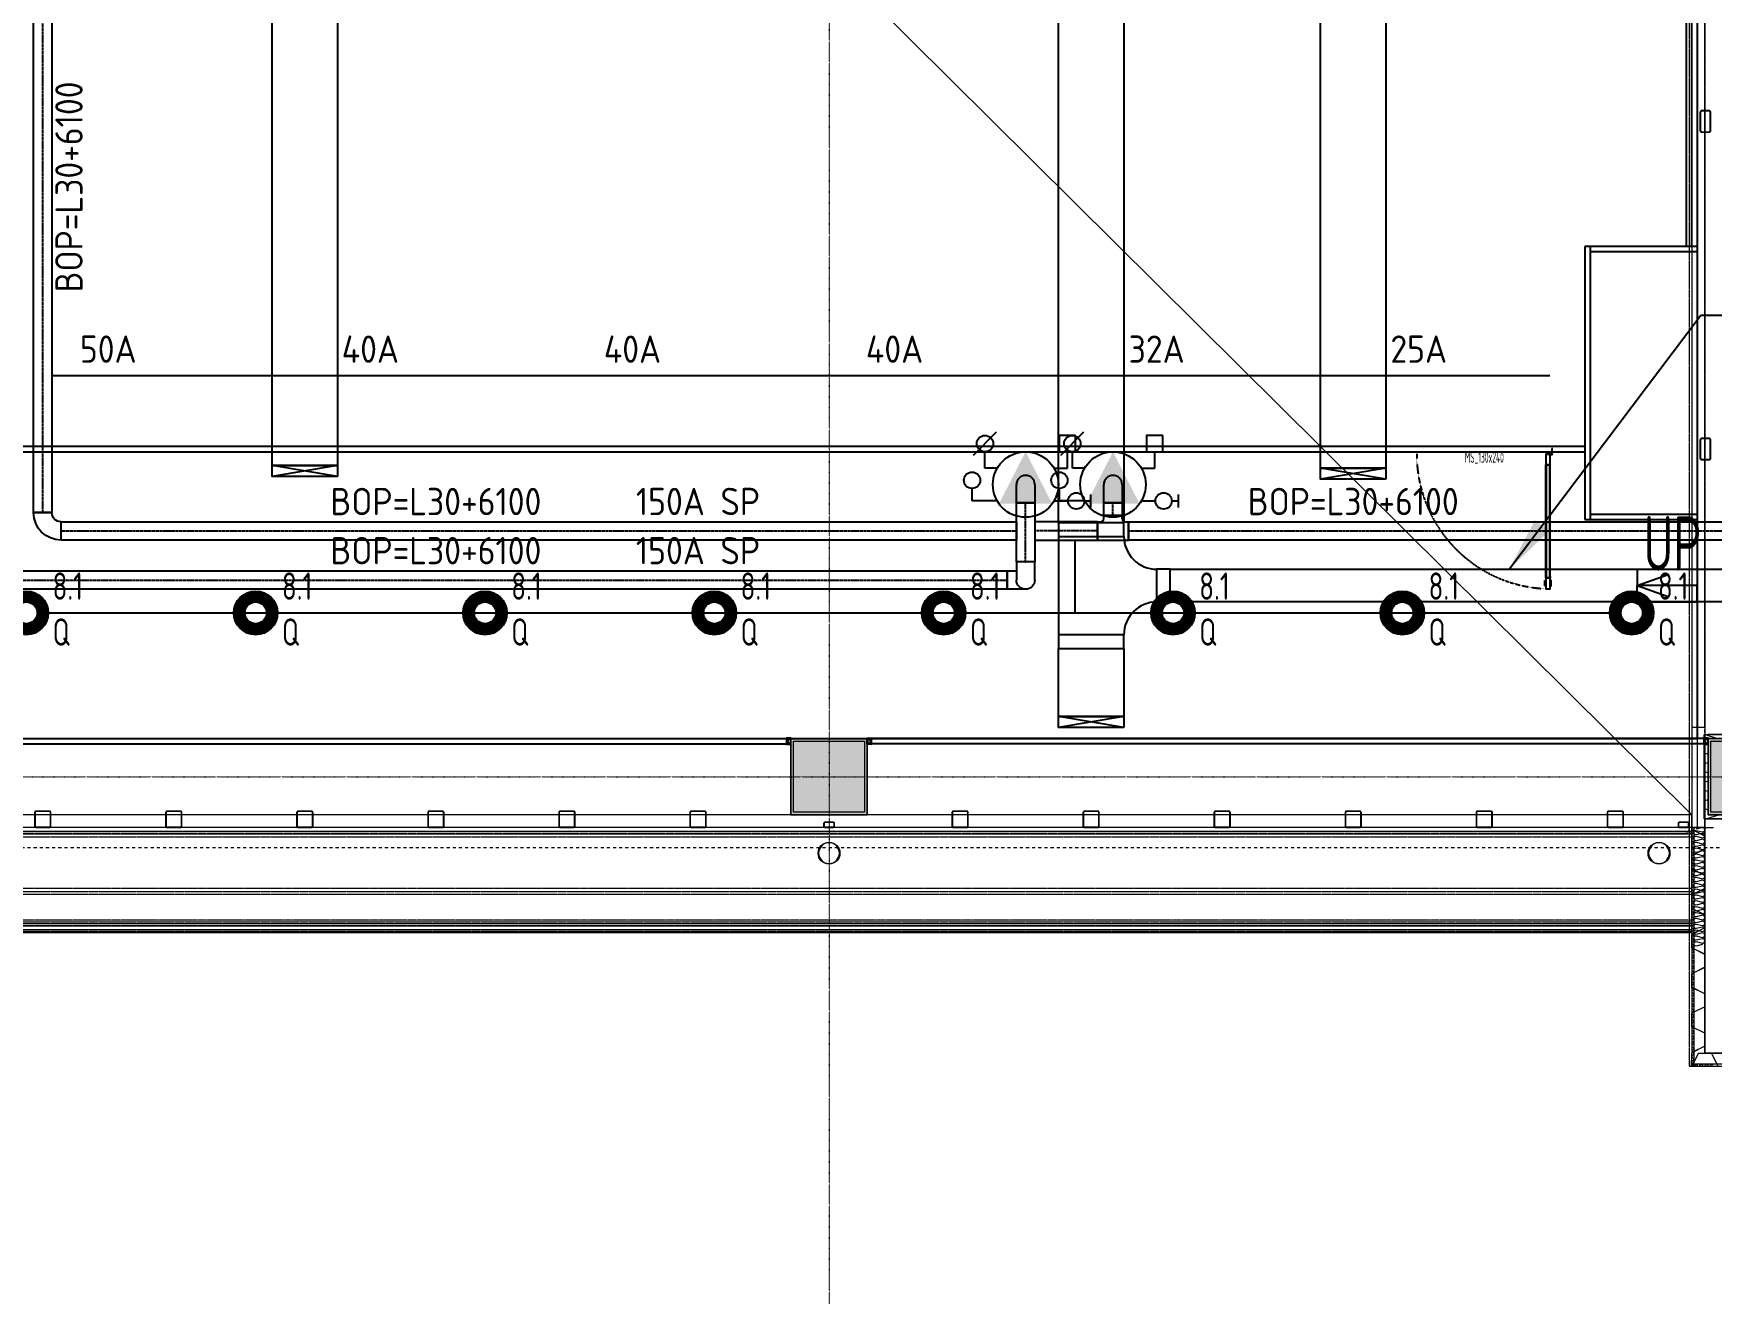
# Model space of a CAD drawing. Extents: x -32000 to 416743, y -254124 to 144214.
# Drawn here: x 227916 to 243280, y -4731 to 6804 of the extents above; entities that cross this region are included whole.
import ezdxf
from ezdxf.enums import TextEntityAlignment as Align

# ---------------------------------------------------------------- set-up
doc = ezdxf.new("R2010")
doc.units = 0
doc.header["$LTSCALE"] = 10
for name, pattern in [('H12PL4$0$JJP_三點線', [0.9, 0.3, -0.15, 0, -0.15, 0, -0.15, 0, -0.15]), ('H12PL4$0$JJP_虛線(退縮線、投影線、地下室範圍、非屬本工程、圖面分區)', [0.45, 0.3, -0.15]), ('H12PL4$0$TAI_虛線', [5.644, 2.822, -2.822]), ('X-F2-L30-FS-PIPE$0$CENTER2', [1.125, 0.75, -0.125, 0.125, -0.125]), ('XFDP30$0$HIDDEN', [0.3, 0.2, -0.1]), ('XFM7P40ICA$0$H12PL4$0$DOTK1', [0.01, 0.005, -0.005]), ('XFM7P40ICA$0$H12PL4$0$JJP_三點線', [0.9, 0.3, -0.15, 0, -0.15, 0, -0.15, 0, -0.15]), ('XFM7P40ICA$0$H12PL4$0$JJP_虛線(退縮線、投影線、地下室範圍、非屬本工程、圖面分區)', [0.45, 0.3, -0.15]), ('XFM7P40ICA$0$H12PL4$0$TAI_虛線', [5.644, 2.822, -2.822])]:
    doc.linetypes.add(name, pattern=pattern)
for name, color, linetype in [('H12PL4$0$A-OBJE-2D', 252, 'Continuous'), ('H12PL4$0$A-OBJE-MEP', 252, 'Continuous'), ('H12PL4$0$A-WALL-EX', 252, 'Continuous'), ('H12PL4$0$A-WALL-IN', 252, 'Continuous'), ('H12PL4$0$S-COL', 252, 'Continuous'), ('H12PL4$0$S-GRID', 252, 'Continuous'), ('H12PL4$0$S-SLAB-SHOW', 252, 'Continuous'), ('X-F2-L30-E-CT-LV-50K$0$E-CBL-EQPM', 230, 'Continuous'), ('X-F2-L30-E-CT-LV-50K$0$E-CBL-EQPM-LV', 230, 'Continuous'), ('X-F2-L30-E-CT-LV-50K$0$E-CBL-TXT', 250, 'Continuous'), ('X-F2-L30-FS-PIPE$0$F-SK-AV', 200, 'Continuous'), ('X-F2-L30-FS-PIPE$0$F-SK-CEN', 1, 'X-F2-L30-FS-PIPE$0$CENTER2'), ('X-F2-L30-FS-PIPE$0$F-SK-LINE3', 100, 'Continuous'), ('X-F2-L30-FS-PIPE$0$F-SK-LINE4', 140, 'Continuous'), ('X-F2-L30-FS-PIPE$0$F-SK-TXT', 250, 'Continuous'), ('X-F2-L30-FS-PIPE$0$F-SK-UP-QR-T68-K8.1', 40, 'Continuous'), ('XFDP30$0$A-Door (8K)', 2, 'Continuous'), ('XFDP30$0$A-Partition-Col (50K)', 1, 'Continuous'), ('XFDP30$0$A-W-P1S (8K)', 2, 'Continuous'), ('XFDP30$0$A-W-R1 (Rockwool) (50K)', 2, 'Continuous'), ('XFM7P40ICA$0$H12PL4$0$A-OBJE-MEP', 252, 'Continuous'), ('XFM7P40ICA$0$H12PL4$0$A-ROOF', 252, 'Continuous'), ('XFM7P40ICA$0$H12PL4$0$A-WALL-EX', 252, 'Continuous'), ('XFM7P40ICA$0$H12PL4$0$A-WALL-IN', 252, 'Continuous'), ('XFM7P40ICA$0$H12PL4$0$Hattch', 252, 'Continuous'), ('XFM7P40ICA$0$H12PL4$0$L40_19_DRAN', 252, 'Continuous'), ('XFM7P40ICA$0$H12PL4$0$L40_19_GW', 252, 'Continuous'), ('XFM7P40ICA$0$H12PL4$0$L40_19_SIAGE1', 252, 'Continuous'), ('XFM7P40ICA$0$H12PL4$0$L40_19_SIAGE2', 252, 'Continuous'), ('XFM7P40ICA$0$H12PL4$0$L40_19_SIAGE3', 252, 'Continuous'), ('XFM7P40ICA$0$H12PL4$0$L40_19_STEEL2', 252, 'Continuous'), ('XFM7P40ICA$0$H12PL4$0$L40_19_STEEL3', 252, 'Continuous'), ('XFM7P40ICA$0$H12PL4$0$L40_19_SUGATAD', 252, 'Continuous'), ('XFM7P40ICA$0$H12PL4$0$S-COL', 252, 'Continuous'), ('XFM7P40ICA$0$H12PL4$0$S-GRID', 252, 'Continuous')]:
    doc.layers.add(name, color=color, linetype=linetype)
doc.layers.add('XFDP30$0$A-Area (50K)', color=7, linetype='Continuous', plot=False)
doc.styles.add('X-F2-L30-E-CT-LV-50K$0$AA-TXT', font='isocp.shx', dxfattribs={"bigfont": 'chineset.shx'})
doc.styles.add('X-F2-L30-E-CT-LV-50K$0$XL4E1Q20-E6$0$AA-TXT', font='simplex.shx', dxfattribs={"width": 0.8})
doc.styles.add('X-F2-L30-FS-PIPE$0$aa-txt', font='isocp.shx', dxfattribs={"bigfont": 'chineset.shx'})
doc.styles.add('XFDP30$0$AA-TXT', font='isocp.shx', dxfattribs={"width": 0.8, "bigfont": 'china.shx'})
doc.dimstyles.new('X-F2-L30-E-CT-LV-50K$0$XL4E1Q20-E6$0$adim-2000', dxfattribs={"dimscale": 2000, "dimtxt": 0.25, "dimasz": 0.25, "dimexe": 0.1, "dimexo": 0.5, "dimgap": 0.15, "dimtad": 0, "dimdec": 4, "dimdsep": 46, "dimlunit": 6, "dimtxsty": 'X-F2-L30-E-CT-LV-50K$0$XL4E1Q20-E6$0$AA-TXT', "dimcen": 2.5, "dimclrd": 256, "dimclre": 256, "dimclrt": 256, "dimadec": 0, "dimazin": 0, "dimtfac": 1, "dimtdec": 4, "dimtmove": 0, "dimatfit": 3, "dimfxl": 1, "dimtolj": 1, "dimtzin": 0, "dimlwd": -1, "dimlwe": -1, "dimarcsym": 0})

# ---------------------------------------------------------------- blocks, each defined once
blk = doc.blocks.new('H12PL4')
at = {"layer": 'H12PL4$0$A-OBJE-2D', "lineweight": 0}
blk.add_line((243100, -350), (151700, 90350), dxfattribs=at)
at = {"layer": 'H12PL4$0$A-OBJE-MEP', "lineweight": 0, "flags": 128}
for points in [[(235295, -700, 1), (235105, -700, 1)], [(242895, -700, 1), (242705, -700, 1)]]:
    blk.add_lwpolyline(points, format="xyb", close=True, dxfattribs=at)
at = {"layer": 'H12PL4$0$A-OBJE-MEP', "lineweight": 0}
for centre in [(235200, -700), (242800, -700)]:
    blk.add_circle(centre, 100, dxfattribs=at)
at = {"layer": 'H12PL4$0$A-WALL-EX', "lineweight": 0}
for p, q in [((243219.5, 450), (243099.5, 450)), ((243219.5, 450), (243099.5, 450)), ((243099.5, 300), (243219.5, 300)), ((243099.5, 300), (243219.5, 300)), ((243100, -465), (151700, -465))]:
    blk.add_line(p, q, dxfattribs=at)
at = {"layer": 'H12PL4$0$A-WALL-EX', "linetype": 'H12PL4$0$JJP_虛線(退縮線、投影線、地下室範圍、非屬本工程、圖面分區)', "lineweight": 0}
for p, q in [((243099.5, 450), (243099.5, 300)), ((151700, -550), (243100, -550)), ((151700, -1050), (243100, -1050)), ((151700, -1330), (243100, -1330)), ((151700, -1345), (243100, -1345)), ((151700, -1365), (243100, -1365))]:
    blk.add_line(p, q, dxfattribs=at)
at = {"layer": 'H12PL4$0$A-WALL-EX', "linetype": 'H12PL4$0$JJP_虛線(退縮線、投影線、地下室範圍、非屬本工程、圖面分區)', "lineweight": 0, "flags": 128}
for points in [[(243220, 29919.5), (243220, -2530)], [(243099.5, 22260), (243099.5, -465)], [(243219.5, 450), (243219.5, 9425)], [(243219.5, -465), (243219.5, 300)], [(243100, -520), (151682.5, -520)], [(243100, -525), (151700, -525)], [(243099.5, -465), (243219.5, -465)], [(243100, -1315), (243100, -520)], [(243100, -550), (243100, -525)], [(243100, -1050), (243100, -550)], [(151700, -1075), (243100, -1075)], [(243100, -1075), (243100, -1050)], [(151682.5, -1345), (243100, -1345)], [(243100, -1315), (151700, -1315)], [(243100, -1365), (151700, -1365)], [(243100, -1365), (243100, -1345)], [(243100, -1415), (243100, -1365)], [(243100, -1400), (243100, -1365)], [(151700, -1400), (243100, -1400)], [(151700, -1415), (243100, -1415)], [(243220, -2530), (243680.5, -2530)]]:
    blk.add_lwpolyline(points, dxfattribs=at)
at = {"layer": 'H12PL4$0$A-WALL-EX', "lineweight": 0, "flags": 128}
for points in [[(243100, -350), (151700, -350)], [(243100, -465), (243100, -350)], [(151700, -500), (243100, -500)], [(151700, -500), (243100, -500)], [(185050, -500), (243100, -500)], [(243100, -465), (243220, -465)], [(243100, -465), (243100, -2530)], [(243100, -500), (243100, -465)], [(243220, -2530), (243220, -465)], [(151700, -1400), (243100, -1400)], [(243100, -2650), (243100, -2530)], [(244212, -2530), (243220, -2530)], [(243100, -2650), (244212, -2650)]]:
    blk.add_lwpolyline(points, dxfattribs=at)
at = {"layer": 'H12PL4$0$A-WALL-IN', "lineweight": 0, "flags": 128}
for points in [[(243150, 22260), (243150, -465.1)], [(243215, 385), (243250, 385)], [(243215, 385), (243215, -385)], [(243950, 385), (243250, 385)], [(243215, -385), (243250, -385)], [(243250, -385), (243985, -385)], [(243150, -465.1), (243300, -465.1)]]:
    blk.add_lwpolyline(points, dxfattribs=at)
at = {"layer": 'H12PL4$0$S-COL', "lineweight": 0, "flags": 128}
blk.add_lwpolyline([(235550, -350), (235550, 350), (234850, 350), (234850, -350)], dxfattribs=at)
blk.add_lwpolyline([(243250, -350), (243950, -350), (243950, 350), (243250, 350)], close=True, dxfattribs=at)
at = {"layer": 'H12PL4$0$S-GRID', "linetype": 'H12PL4$0$JJP_三點線', "lineweight": 0}
for p, q in [((235200, 128250), (235200, -28000)), ((-29000, 0), (289600, 0))]:
    blk.add_line(p, q, dxfattribs=at)
at = {"layer": 'H12PL4$0$S-SLAB-SHOW', "linetype": 'H12PL4$0$TAI_虛線', "lineweight": 0, "flags": 128}
for points in [[(243219.5, -2530.5), (243219.5, 30380)], [(263780, -2530), (243219.5, -2530.5)]]:
    blk.add_lwpolyline(points, dxfattribs=at)
blk = doc.blocks.new('XFDP30$0$TP1-50-Partition_Col-side')
blk.add_lwpolyline([(-2.5, -4), (-2.5, -3.9), (-2.6, -3.9), (-2.5, -3), (-2.5, -0.3), (-2.4, -0.2), (-0.7, -0.2), (-0.5, -0.2), (-0.1, -0.2), (0, -0.2), (0, -0.2), (0.5, -0.2), (0.6, -0.2), (2.4, -0.2), (2.5, -0.3), (2.5, -3), (2.6, -3.9), (2.5, -3.9), (2.5, -4), (2.7, -4), (2.7, 0), (-2.7, 0), (-2.7, -4)], close=True)
for points in [[(-1.6, -2.1), (-2.3, -2.1, 0.414213), (-2.4, -2.2), (-2.4, -3.6), (-2.5, -3.6), (-2.5, -2.2, -0.414213), (-2.3, -2), (-1.6, -2), (-1.6, -2.1)], [(1.6, -2.1), (2.3, -2.1, -0.414213), (2.4, -2.2), (2.4, -3.6), (2.5, -3.6), (2.5, -2.2, 0.414213), (2.3, -2), (1.6, -2), (1.6, -2.1)]]:
    blk.add_lwpolyline(points, format="xyb")
blk.add_lwpolyline([(2.2, -3.6), (-2.2, -3.6, -0.414214), (-2.3, -3.5), (-2.3, -2.6, -0.414214), (-2.2, -2.5), (-1.3, -2.5, 0.414214), (-1.1, -2.3), (-1.1, -2.2, 0.414214), (-1.3, -2.1), (-1.9, -2.1), (-1.9, -2.1), (-1.3, -2.1, -0.414214), (-1.2, -2.2), (-1.2, -2.3, -0.414214), (-1.3, -2.4), (-2.2, -2.4, 0.414214), (-2.4, -2.6), (-2.4, -3.5, 0.414214), (-2.2, -3.6), (2.2, -3.6, 0.414214), (2.4, -3.5), (2.4, -2.6, 0.414214), (2.2, -2.4), (1.3, -2.4, -0.414214), (1.2, -2.3), (1.2, -2.2, -0.414214), (1.3, -2.1), (1.9, -2.1), (1.9, -2.1), (1.3, -2.1, 0.414214), (1.1, -2.2), (1.1, -2.3, 0.414214), (1.3, -2.5), (2.2, -2.5, -0.414214), (2.3, -2.6), (2.3, -3.5, -0.414214)], format="xyb", close=True)
blk = doc.blocks.new('XFDP30$0$GAD2205')
blk.add_lwpolyline([(0, 1), (0, 1), (-18, 1, -0.414214), (-18, 2), (-18, 3, -0.414214), (-18, 3), (-14, 3, 0.414214), (-13, 4), (-13, 4, 0.414214), (-14, 4), (-18, 4, -0.414214), (-18, 5), (-18, 12, -0.414214), (-18, 12), (-18, 12, 0.414214), (-18, 12), (-18, 14, 0.72636), (-19, 14), (-19, 13, 0.158507), (-19, 13), (-19, 0, 0.414214), (-19, 0), (19, 0, 0.414214), (19, 0), (19, 13, 0.158507), (19, 13), (19, 14, 0.72636), (18, 14), (18, 12, 0.414214), (18, 12, -0.414214), (18, 12), (18, 5, -0.414214), (18, 4), (14, 4, 0.414214), (13, 4), (13, 4, 0.414214), (14, 3), (18, 3, -0.414214), (18, 3), (18, 2, -0.414214), (18, 1), (0, 1)], format="xyb", close=True)
blk = doc.blocks.new('XFDP30$0$Door-S130a')
for p, q in [((8.8, 120.4), (8.8, 125.3)), ((8.8, 125.3), (9.6, 125.3)), ((9.6, 125.3), (9.6, 120.4)), ((9.6, 120.4), (8.8, 120.4))]:
    blk.add_line(p, q)
blk.add_lwpolyline([(4.8, 120.4), (4.8, 125.3), (4, 125.3), (4, 120.4)], close=True)
at = {"ltscale": 5}
for points in [[(8.8, 117.8), (8.8, 127.9), (4.8, 127.9), (4.8, 117.8)], [(5, 117.5), (5, 14.8), (5, 14.8), (5, 117.5)], [(8.6, 14.8), (8.5, 14.8), (8.5, 117.5), (8.6, 117.5)], [(8.8, 4.3), (8.8, 14.4), (4.8, 14.4), (4.8, 4.3)]]:
    blk.add_lwpolyline(points, close=True, dxfattribs=at)
blk.add_lwpolyline([(4.8, 117.9), (4.8, 116.7, 0.158507), (4.9, 116.7), (4.9, 116.5, 0.72636), (5, 116.6), (5, 116.7, 0.414214), (5, 116.7, -0.414214), (4.9, 116.8), (4.9, 117.5, -0.414214), (5, 117.5), (5.4, 117.5, 0.414214), (5.4, 117.5), (5.4, 117.6, 0.414214), (5.4, 117.6), (5, 117.6, -0.414214), (4.9, 117.6), (4.9, 117.8, -0.414214), (5, 117.8), (6.8, 117.8), (6.8, 117.8), (6.8, 117.8), (8.6, 117.8, -0.414214), (8.6, 117.8), (8.6, 117.6, -0.414214), (8.6, 117.6), (8.2, 117.6, 0.414214), (8.1, 117.6), (8.1, 117.5, 0.414214), (8.2, 117.5), (8.6, 117.5, -0.414214), (8.6, 117.5), (8.6, 116.8, -0.414214), (8.6, 116.7), (8.6, 116.7, 0.414214), (8.6, 116.7), (8.6, 116.6, 0.72636), (8.6, 116.5), (8.7, 116.7, 0.158507), (8.7, 116.7), (8.7, 117.9, 0.414214), (8.7, 117.9), (4.9, 117.9, 0.414214)], format="xyb", close=True, dxfattribs=at)
at = {"ltscale": 500}
for points in [[(3.2, -0.6), (3.2, 3.9), (3, 3.9), (3, -0.6)], [(8.5, 4.8), (4, 4.8), (4, 4.6), (8.5, 4.6)]]:
    blk.add_lwpolyline(points, close=True, dxfattribs=at)
at = {"linetype": 'XFDP30$0$HIDDEN', "ltscale": 0.1}
blk.add_arc((3.4, 4.4), 123.6, 0, 86.7594, dxfattribs=at)
at = {"ltscale": 500, "extrusion": (0, 0, -1)}
blk.add_ellipse((3.4, 4.4), major_axis=(-0.495, 0.495), ratio=1, start_param=5.497787, end_param=11.780972, dxfattribs=at)
at = {"ltscale": 5, "xscale": 0.1000000000058208, "yscale": 0.1000000000058208, "zscale": 0.1000000000058208}
blk.add_blockref('XFDP30$0$GAD2205', (6.8, 14.3), dxfattribs=at)
at = {"color": 9, "style": 'XFDP30$0$AA-TXT', "width": 0.45}
blk.add_attdef('130X240', text='', height=10, dxfattribs=at).set_placement((65, 10), align=Align.MIDDLE_CENTER)
blk = doc.blocks.new('XFDP30')
at = {"layer": 'XFDP30$0$A-Area (50K)'}
blk.add_lwpolyline([(175950, 89650), (174600, 89650), (174600, 350), (243151, 350), (243151, 37225), (239940, 37225), (239940, 44550), (235500, 44550), (235500, 50025), (243150, 50025), (243151, 89650), (185250, 89650), (185250, 86290), (175950, 86290)], close=True, dxfattribs=at)
at = {"layer": 'XFDP30$0$A-W-P1S (8K)'}
for p, q in [((243051, 4855), (243051, 11855)), ((243101, 4855, 0), (243101, 11855)), ((242121, 4855), (242121, 2355)), ((243150, 4855), (242121, 4855, 0)), ((242171, 4855), (242171, 2355)), ((243150, 4805), (242171, 4805, 0)), ((216600, 3025, 0), (242121, 3025, 0)), ((216600, 2975, 0), (242121, 2975, 0)), ((242121, 2355), (243151, 2355, 0)), ((242171, 2405, 0), (243151, 2405))]:
    blk.add_line(p, q, dxfattribs=at)
at = {"layer": 'XFDP30$0$A-W-R1 (Rockwool) (50K)'}
for p, q in [((227150, 350, 0), (234850, 350)), ((243250, 350, 0), (235550, 350)), ((227150, 300), (234850, 300, 0)), ((243250, 300), (235550, 300, 0))]:
    blk.add_line(p, q, dxfattribs=at)
at = {"layer": 'XFDP30$0$A-Door (8K)'}
ref = blk.add_blockref('XFDP30$0$Door-S130a', (241851, 3000, 0), dxfattribs=dict(at, xscale=10, yscale=10, zscale=10, rotation=180))
ref.add_attrib('130X240', 'MS_130x240', dxfattribs={"layer": '0', "color": 9, "height": 100, "style": 'XFDP30$0$AA-TXT', "width": 0.45}).set_placement((241201, 2925, 0), align=Align.MIDDLE_CENTER)
at = {"layer": 'XFDP30$0$A-Partition-Col (50K)', "yscale": 10, "zscale": 10}
for p, xscale, rotation in [((234850, 325, 0), 10, 270), ((235550, 325, 0), -10, 90), ((243250, 325, 0), 10, 270)]:
    blk.add_blockref('XFDP30$0$TP1-50-Partition_Col-side', p, dxfattribs=dict(at, xscale=xscale, rotation=rotation))
blk = doc.blocks.new('*U571')
at = {"linetype": 'ByBlock', "lineweight": -2, "ltscale": 0.8}
blk.add_line((-300, -600), (600, -600), dxfattribs=at)
for points in [[(300, 300), (300, 425), (0, 425), (0, 300)], [(-425, -600), (-300, -600), (-300, 0), (-425, 0)], [(600, -600), (725, -600), (725, 0), (600, 0)]]:
    blk.add_lwpolyline(points, close=True, dxfattribs=at)
for points in [[(-300, 0, 0.414214), (0, 300)], [(300, 300, 0.414214), (600, 0)]]:
    blk.add_lwpolyline(points, format="xyb", dxfattribs=at)
blk = doc.blocks.new('XFM7P40ICA$0$H12PL4')
at = {"layer": 'XFM7P40ICA$0$H12PL4$0$Hattch', "linetype": 'Continuous', "lineweight": 0}
for points in [[(234850, -350), (235550, -350), (235550, 350), (234850, 350)], [(243250, -350), (243950, -350), (243950, 350), (243250, 350)]]:
    blk.add_hatch(color=256, dxfattribs=at).paths.add_polyline_path(points)
at = {"layer": 'XFM7P40ICA$0$H12PL4$0$A-OBJE-MEP', "lineweight": 0, "flags": 128}
for points in [[(235295, -700, 1), (235105, -700, 1)], [(242895, -700, 1), (242705, -700, 1)]]:
    blk.add_lwpolyline(points, format="xyb", close=True, dxfattribs=at)
at = {"layer": 'XFM7P40ICA$0$H12PL4$0$A-OBJE-MEP', "lineweight": 0}
for centre in [(235200, -700), (242800, -700)]:
    blk.add_circle(centre, 100, dxfattribs=at)
at = {"layer": 'XFM7P40ICA$0$H12PL4$0$A-ROOF', "linetype": 'XFM7P40ICA$0$H12PL4$0$TAI_虛線', "lineweight": 0, "flags": 128}
blk.add_lwpolyline([(243635, -650), (151609, -650)], dxfattribs=at)
at = {"layer": 'XFM7P40ICA$0$H12PL4$0$A-WALL-EX', "lineweight": 0}
for p, q in [((243219.5, 450), (243099.5, 450)), ((243219.5, 450), (243099.5, 450)), ((243099.5, 300), (243219.5, 300)), ((243099.5, 300), (243219.5, 300))]:
    blk.add_line(p, q, dxfattribs=at)
at = {"layer": 'XFM7P40ICA$0$H12PL4$0$A-WALL-EX', "linetype": 'XFM7P40ICA$0$H12PL4$0$JJP_虛線(退縮線、投影線、地下室範圍、非屬本工程、圖面分區)', "lineweight": 0}
for p, q in [((243099.5, 450), (243099.5, 300)), ((151700, -550), (243100, -550)), ((151700, -1050), (243100, -1050)), ((151700, -1330), (243100, -1330)), ((151700, -1345), (243100, -1345)), ((151700, -1365), (243100, -1365))]:
    blk.add_line(p, q, dxfattribs=at)
at = {"layer": 'XFM7P40ICA$0$H12PL4$0$A-WALL-EX', "linetype": 'XFM7P40ICA$0$H12PL4$0$JJP_虛線(退縮線、投影線、地下室範圍、非屬本工程、圖面分區)', "lineweight": 0, "flags": 128}
for points in [[(243099.5, 30380), (243099.5, -465)], [(243075, 29895), (243075, -2650)], [(243220, 29919.5), (243220, -2530)], [(243219.5, 450), (243219.5, 9425)], [(243219.5, -465), (243219.5, 300)], [(243100, -520), (151700, -520)], [(243100, -525), (151700, -525)], [(243099.5, -465), (243219.5, -465)], [(243100, -1315), (243100, -520)], [(243100, -550), (243100, -525)], [(243100, -1050), (243100, -550)], [(243100, -1025), (151700, -1025)], [(151700, -1075), (243100, -1075)], [(243100, -1425), (243100, -1025)], [(243100, -1075), (243100, -1050)], [(243100, -1315), (151700, -1315)], [(151700, -1345), (243100, -1345)], [(243100, -1365), (151700, -1365)], [(243100, -1365), (243100, -1345)], [(243100, -1415), (243100, -1365)], [(243100, -1400), (243100, -1365)], [(151700, -1400), (243100, -1400)], [(151700, -1415), (243100, -1415)], [(151700, -1425), (243100, -1425)], [(243220, -2530), (243680.5, -2530)], [(243075, -2650), (243705, -2650)]]:
    blk.add_lwpolyline(points, dxfattribs=at)
at = {"layer": 'XFM7P40ICA$0$H12PL4$0$A-WALL-EX', "lineweight": 0, "flags": 128}
for points in [[(243150, 30380), (243150, -465.1)], [(243100, -465), (151700, -465)], [(151700, -500), (243100, -500)], [(243100, -465), (243220, -465)], [(243100, -465), (243100, -2530)], [(243100, -500), (243100, -465)], [(243150, -465.1), (243300, -465.1)], [(243220, -2530), (243220, -465)], [(243100, -2650), (243100, -2530)], [(244212, -2530), (243220, -2530)], [(243100, -2650), (244212, -2650)]]:
    blk.add_lwpolyline(points, dxfattribs=at)
at = {"layer": 'XFM7P40ICA$0$H12PL4$0$A-WALL-IN', "lineweight": 0, "flags": 128}
for points in [[(243215, 385), (243250, 385)], [(243215, 385), (243215, -385)], [(243950, 385), (243250, 385)], [(243215, -385), (243250, -385)], [(243250, -385), (243985, -385)]]:
    blk.add_lwpolyline(points, dxfattribs=at)
at = {"layer": 'XFM7P40ICA$0$H12PL4$0$Hattch', "lineweight": 0}
for p, q in [((243224.6, 385), (243250, 377.2)), ((243250, 377.2), (243338.6, 350)), ((243215, 290.5), (243250, 301.3)), ((243215, 218), (243250, 207.2)), ((243215, 120.5), (243250, 131.3)), ((243215, 48), (243250, 37.2)), ((243215, -49.5), (243250, -38.7)), ((243215, -122), (243250, -132.8)), ((243215, -219.5), (243250, -208.7)), ((243215, -292), (243250, -302.8)), ((243229.6, -385), (243250, -378.7)), ((243250, -378.7), (243343.5, -350)), ((243218.3, -544), (243100, -484.8)), ((243101.7, -465), (243101.7, -483.8)), ((243220, -542.9), (243101.7, -483.8)), ((243218.3, -544), (243218.3, -661.9)), ((243218.3, -661.9), (243100, -721)), ((243100, -845.8), (243100, -722.1)), ((243220, -662.9), (243101.7, -722.1)), ((243101.7, -723.1), (243101.7, -844.8)), ((243218.3, -905), (243100, -845.8)), ((243220, -904), (243101.7, -844.8)), ((243218.3, -905), (243218.3, -1022.9)), ((243220, -904), (243220, -1024)), ((243218.3, -1022.9), (243100, -1082.1)), ((243220, -1024), (243101.7, -1083.1)), ((243100, -1206.9), (243100, -1083.1)), ((243218.3, -1266), (243100, -1206.9)), ((243101.7, -1084.2), (243101.7, -1205.8)), ((243220, -1265), (243101.7, -1205.8)), ((243218.3, -1266), (243218.3, -1384)), ((243220, -1265), (243220, -1385)), ((243218.3, -1384), (243100, -1443.1)), ((243100, -1567.9), (243100, -1444.2)), ((243220, -1385), (243101.7, -1444.2)), ((243101.7, -1445.2), (243101.7, -1566.9)), ((243218.3, -1627.1), (243100, -1567.9)), ((243220, -1626), (243101.7, -1566.9)), ((243218.3, -1627.1), (243218.3, -1745)), ((243220, -1626), (243220, -1746)), ((243218.3, -1745), (243100, -1804.2)), ((243100, -1928.9), (243100, -1805.2)), ((243220, -1746), (243101.7, -1805.2)), ((243101.7, -1806.2), (243101.7, -1927.9)), ((243218.3, -1988.1), (243100, -1928.9)), ((243220, -1987.1), (243101.7, -1927.9)), ((243218.3, -1988.1), (243218.3, -2106)), ((243220, -1987.1), (243220, -2107.1)), ((243218.3, -2106), (243100, -2165.2)), ((243220, -2107.1), (243101.7, -2166.2)), ((243100, -2290), (243100, -2166.2)), ((243218.3, -2349.1), (243100, -2290)), ((243101.7, -2167.3), (243101.7, -2288.9)), ((243220, -2348.1), (243101.7, -2288.9)), ((243218.3, -2349.1), (243218.3, -2467.1)), ((243220, -2348.1), (243220, -2468.1)), ((243218.3, -2467.1), (243100, -2526.2)), ((243160.7, -2530), (243101.5, -2648.3)), ((243220, -2468.1), (243101.7, -2527.3)), ((243101.7, -2528.3), (243101.7, -2530)), ((243161.7, -2531.7), (243105.1, -2644.9)), ((243161.7, -2531.7), (243218.3, -2531.7)), ((243218.3, -2531.7), (243220, -2531.7)), ((243220, -2531.7), (243279.6, -2531.7)), ((243279.6, -2531.7), (243338.8, -2650)), ((243100, -2648.3), (243101.5, -2648.3)), ((243105.1, -2644.9), (243102.5, -2650))]:
    blk.add_line(p, q, dxfattribs=at)
at = {"layer": 'XFM7P40ICA$0$H12PL4$0$L40_19_DRAN', "lineweight": 0}
for centre in [(235200, -700), (242800, -700)]:
    blk.add_circle(centre, 100, dxfattribs=at)
at = {"layer": 'XFM7P40ICA$0$H12PL4$0$L40_19_GW', "lineweight": 0, "flags": 128}
blk.add_lwpolyline([(243198.9, -1537), (243140.1, -1551.4, -1), (243140.1, -1510.2), (243198.9, -1524.6, 1), (243198.9, -1483.4), (243140.1, -1497.8, -1), (243140.1, -1456.6), (243198.9, -1471, 1), (243198.9, -1429.8), (243140.1, -1444.2, -1), (243140.1, -1403), (243198.9, -1417.4, 1), (243198.9, -1376.2), (243140.1, -1390.6, -1), (243140.1, -1349.4), (243198.9, -1363.8, 1), (243198.9, -1322.6), (243140.1, -1337, -1), (243140.1, -1295.8), (243198.9, -1310.2, 1), (243198.9, -1269), (243140.1, -1283.4, -1), (243140.1, -1242.2), (243198.9, -1256.6, 1), (243198.9, -1215.4), (243140.1, -1229.8, -1), (243140.1, -1188.6), (243198.9, -1203, 1), (243198.9, -1161.8), (243140.1, -1176.2, -1), (243140.1, -1135), (243198.9, -1149.4, 1), (243198.9, -1108.2), (243140.1, -1122.6, -1), (243140.1, -1081.4), (243198.9, -1095.8, 1), (243198.9, -1054.6), (243140.1, -1069, -1), (243140.1, -1027.8), (243198.9, -1042.2, 1), (243198.9, -1001), (243140.1, -1015.4, -1), (243140.1, -974.2), (243198.9, -988.6, 1), (243198.9, -947.4), (243140.1, -961.8, -1), (243140.1, -920.6), (243198.9, -935, 1), (243198.9, -893.8), (243140.1, -908.2, -1), (243140.1, -867), (243198.9, -881.4, 1), (243198.9, -840.2), (243140.1, -854.6, -1), (243140.1, -813.4), (243198.9, -827.8, 1), (243198.9, -786.6), (243140.1, -801, -1), (243140.1, -759.8), (243198.9, -774.2, 1), (243198.9, -733), (243140.1, -747.4, -1), (243140.1, -706.2), (243198.9, -720.6, 1), (243198.9, -679.4), (243140.1, -693.8, -1), (243140.1, -652.6), (243198.9, -667, 1), (243198.9, -625.8), (243140.1, -640.2, -1), (243140.1, -599), (243198.9, -613.4, 1), (243198.9, -572.2), (243140.1, -586.6, -1), (243140.1, -545.4), (243198.9, -559.8, 1), (243198.9, -518.6), (243140.1, -533, -1), (243140.1, -491.8), (243198.9, -506.2, 1), (243198.9, -465), (243140.1, -479.4)], format="xyb", dxfattribs=at)
at = {"layer": 'XFM7P40ICA$0$H12PL4$0$L40_19_SIAGE1', "lineweight": 0}
for p, q in [((243150, 350), (243150, 22260)), ((227150, 350), (234850, 350)), ((235550, 350), (243150, 350)), ((151700, -500), (243075, -500))]:
    blk.add_line(p, q, dxfattribs=at)
at = {"layer": 'XFM7P40ICA$0$H12PL4$0$L40_19_SIAGE1', "lineweight": 0, "flags": 128}
for points in [[(243048, -501.2), (243098.8, -501.2), (243098.8, -552)], [(243149.6, -2651.2), (243098.8, -2651.2), (243098.8, -2600.4)]]:
    blk.add_lwpolyline(points, dxfattribs=at)
at = {"layer": 'XFM7P40ICA$0$H12PL4$0$L40_19_SIAGE2', "lineweight": 0, "flags": 128}
for points in [[(243100, -494), (243114.5, -494), (243114.5, -518.8), (243100, -518.8), (243100, -543.6), (243114.5, -543.6), (243114.5, -568.4), (243100, -568.4), (243100, -593.2), (243114.5, -593.2), (243114.5, -618), (243100, -618), (243100, -642.8), (243114.5, -642.8), (243114.5, -667.6), (243100, -667.6), (243100, -692.4), (243114.5, -692.4), (243114.5, -717.2), (243100, -717.2), (243100, -742), (243114.5, -742), (243114.5, -766.8), (243100, -766.8), (243100, -791.6), (243114.5, -791.6), (243114.5, -816.4), (243100, -816.4), (243100, -841.2), (243114.5, -841.2), (243114.5, -866), (243100, -866), (243100, -890.8), (243114.5, -890.8), (243114.5, -915.6), (243100, -915.6), (243100, -940.4), (243114.5, -940.4), (243114.5, -965.2), (243100, -965.2), (243100, -990), (243114.5, -990), (243114.5, -1014.8), (243100, -1014.8), (243100, -1039.6), (243114.5, -1039.6), (243114.5, -1064.4), (243100, -1064.4), (243100, -1089.2), (243114.5, -1089.2), (243114.5, -1114), (243100, -1114), (243100, -1138.8), (243114.5, -1138.8), (243114.5, -1163.6), (243100, -1163.6), (243100, -1188.4), (243114.5, -1188.4), (243114.5, -1213.2), (243100, -1213.2), (243100, -1238), (243114.5, -1238), (243114.5, -1262.8), (243100, -1262.8), (243100, -1287.6), (243114.5, -1287.6), (243114.5, -1312.4), (243100, -1312.4), (243100, -1337.2), (243114.5, -1337.2), (243114.5, -1362), (243100, -1362), (243100, -1386.8), (243114.5, -1386.8), (243114.5, -1411.6), (243100, -1411.6), (243100, -1436.4), (243114.5, -1436.4), (243114.5, -1461.2), (243100, -1461.2), (243100, -1486), (243114.5, -1486), (243114.5, -1510.8), (243100, -1510.8), (243100, -1534), (243114.5, -1534), (243114.5, -1558.8), (243100, -1558.8), (243100, -1583.6), (243114.5, -1583.6), (243114.5, -1608.4), (243100, -1608.4), (243100, -1633.2), (243114.5, -1633.2), (243114.5, -1658), (243100, -1658), (243100, -1682.8), (243114.5, -1682.8), (243114.5, -1707.6), (243100, -1707.6), (243100, -1732.4), (243114.5, -1732.4), (243114.5, -1757.2), (243100, -1757.2), (243100, -1782), (243114.5, -1782), (243114.5, -1806.8), (243100, -1806.8), (243100, -1831.6), (243114.5, -1831.6), (243114.5, -1856.4), (243100, -1856.4), (243100, -1881.2), (243114.5, -1881.2), (243114.5, -1906), (243100, -1906), (243100, -1930.8), (243114.5, -1930.8), (243114.5, -1955.6), (243100, -1955.6), (243100, -1980.4), (243114.5, -1980.4), (243114.5, -2005.2), (243100, -2005.2), (243100, -2030), (243114.5, -2030), (243114.5, -2054.8), (243100, -2054.8), (243100, -2079.6), (243114.5, -2079.6), (243114.5, -2104.4), (243100, -2104.4), (243100, -2129.2), (243114.5, -2129.2), (243114.5, -2154), (243100, -2154), (243100, -2178.8), (243114.5, -2178.8), (243114.5, -2203.6), (243100, -2203.6), (243100, -2228.4), (243114.5, -2228.4), (243114.5, -2253.2), (243100, -2253.2), (243100, -2278), (243114.5, -2278), (243114.5, -2302.8), (243100, -2302.8), (243100, -2327.6), (243114.5, -2327.6), (243114.5, -2352.4), (243100, -2352.4), (243100, -2377.2), (243114.5, -2377.2), (243114.5, -2402), (243100, -2402), (243100, -2426.8), (243114.5, -2426.8), (243114.5, -2451.6), (243100, -2451.6), (243100, -2476.4), (243114.5, -2476.4), (243114.5, -2501.2), (243100, -2501.2), (243100, -2526), (243114.5, -2526), (243114.5, -2550.8), (243100, -2550.8), (243100, -2575.6), (243114.5, -2575.6), (243114.5, -2600.4), (243100, -2600.4), (243100, -2625.2), (243114.5, -2625.2), (243114.5, -2650), (243100, -2650)], [(243123.7, -2650), (243123.7, -2635.5), (243148.5, -2635.5), (243148.5, -2650), (243173.3, -2650), (243173.3, -2635.5), (243198.1, -2635.5), (243198.1, -2650), (243222.9, -2650), (243222.9, -2635.5), (243247.7, -2635.5), (243247.7, -2650), (243272.5, -2650), (243272.5, -2635.5), (243297.3, -2635.5)]]:
    blk.add_lwpolyline(points, dxfattribs=at)
at = {"layer": 'XFM7P40ICA$0$H12PL4$0$L40_19_SIAGE3', "lineweight": 0}
for p, q in [((243150, 350), (243150, -465)), ((227150, 300), (234850, 300)), ((235550, 300), (243150, 300)), ((243225, -465), (151665, -465)), ((243075, -500), (243075, -465)), ((243119.5, -465), (243119.5, -2630.5)), ((243225, -2530.5), (244280, -2530.5)), ((243119.5, -2630.5), (244280, -2630.5))]:
    blk.add_line(p, q, dxfattribs=at)
at = {"layer": 'XFM7P40ICA$0$H12PL4$0$L40_19_SIAGE3', "lineweight": 0, "flags": 128}
blk.add_lwpolyline([(243215, -385), (243215, 385), (243985, 385), (243985, -385)], close=True, dxfattribs=at)
at = {"layer": 'XFM7P40ICA$0$H12PL4$0$L40_19_STEEL2', "lineweight": 0, "flags": 128}
for points in [[(234850, -350), (234850, 350), (235550, 350), (235550, -350)], [(234875, -325), (234875, 325), (235525, 325), (235525, -325)], [(243250, -350), (243250, 350), (243950, 350), (243950, -350)], [(243275, -325), (243275, 325), (243925, 325), (243925, -325)]]:
    blk.add_lwpolyline(points, close=True, dxfattribs=at)
at = {"layer": 'XFM7P40ICA$0$H12PL4$0$L40_19_STEEL3', "lineweight": 0, "flags": 128}
for points in [[(243275, 5918), (243275, 6082, 0.4142136), (243257, 6100), (243193, 6100, 0.4142136), (243175, 6082), (243175, 5918, 0.4142136), (243193, 5900), (243257, 5900, 0.4142136)], [(243269, 5918), (243269, 6082, 0.4142136), (243257, 6094), (243193, 6094, 0.4142136), (243181, 6082), (243181, 5918, 0.4142136), (243193, 5906), (243257, 5906, 0.4142136)], [(243275, 2918), (243275, 3082, 0.4142136), (243257, 3100), (243193, 3100, 0.4142136), (243175, 3082), (243175, 2918, 0.4142136), (243193, 2900), (243257, 2900, 0.4142136)], [(243269, 2918), (243269, 3082, 0.4142136), (243257, 3094), (243193, 3094, 0.4142136), (243181, 3082), (243181, 2918, 0.4142136), (243193, 2906), (243257, 2906, 0.4142136)], [(228061.5, -315), (227938.5, -315, 0.4142136), (227925, -328.5), (227925, -451.5, 0.4142136), (227938.5, -465), (228061.5, -465, 0.4142136), (228075, -451.5), (228075, -328.5, 0.4142136)], [(228061.5, -319.5), (227938.5, -319.5, 0.4142136), (227929.5, -328.5), (227929.5, -451.5, 0.4142136), (227938.5, -460.5), (228061.5, -460.5, 0.4142136), (228070.5, -451.5), (228070.5, -328.5, 0.4142136)], [(229261.5, -315), (229138.5, -315, 0.4142136), (229125, -328.5), (229125, -451.5, 0.4142136), (229138.5, -465), (229261.5, -465, 0.4142136), (229275, -451.5), (229275, -328.5, 0.4142136)], [(229261.5, -319.5), (229138.5, -319.5, 0.4142136), (229129.5, -328.5), (229129.5, -451.5, 0.4142136), (229138.5, -460.5), (229261.5, -460.5, 0.4142136), (229270.5, -451.5), (229270.5, -328.5, 0.4142136)], [(230461.5, -315), (230338.5, -315, 0.4142136), (230325, -328.5), (230325, -451.5, 0.4142136), (230338.5, -465), (230461.5, -465, 0.4142136), (230475, -451.5), (230475, -328.5, 0.4142136)], [(230461.5, -319.5), (230338.5, -319.5, 0.4142136), (230329.5, -328.5), (230329.5, -451.5, 0.4142136), (230338.5, -460.5), (230461.5, -460.5, 0.4142136), (230470.5, -451.5), (230470.5, -328.5, 0.4142136)], [(231661.5, -315), (231538.5, -315, 0.4142136), (231525, -328.5), (231525, -451.5, 0.4142136), (231538.5, -465), (231661.5, -465, 0.4142136), (231675, -451.5), (231675, -328.5, 0.4142136)], [(231661.5, -319.5), (231538.5, -319.5, 0.4142136), (231529.5, -328.5), (231529.5, -451.5, 0.4142136), (231538.5, -460.5), (231661.5, -460.5, 0.4142136), (231670.5, -451.5), (231670.5, -328.5, 0.4142136)], [(232861.5, -315), (232738.5, -315, 0.4142136), (232725, -328.5), (232725, -451.5, 0.4142136), (232738.5, -465), (232861.5, -465, 0.4142136), (232875, -451.5), (232875, -328.5, 0.4142136)], [(232861.5, -319.5), (232738.5, -319.5, 0.4142136), (232729.5, -328.5), (232729.5, -451.5, 0.4142136), (232738.5, -460.5), (232861.5, -460.5, 0.4142136), (232870.5, -451.5), (232870.5, -328.5, 0.4142136)], [(234061.5, -315), (233938.5, -315, 0.4142136), (233925, -328.5), (233925, -451.5, 0.4142136), (233938.5, -465), (234061.5, -465, 0.4142136), (234075, -451.5), (234075, -328.5, 0.4142136)], [(234061.5, -319.5), (233938.5, -319.5, 0.4142136), (233929.5, -328.5), (233929.5, -451.5, 0.4142136), (233938.5, -460.5), (234061.5, -460.5, 0.4142136), (234070.5, -451.5), (234070.5, -328.5, 0.4142136)], [(235236.5, -415), (235163.5, -415, 0.4142136), (235150, -428.5), (235150, -451.5, 0.4142136), (235163.5, -465), (235236.5, -465, 0.4142136), (235250, -451.5), (235250, -428.5, 0.4142136)], [(235236.5, -419.5), (235163.5, -419.5, 0.4142136), (235154.5, -428.5), (235154.5, -451.5, 0.4142136), (235163.5, -460.5), (235236.5, -460.5, 0.4142136), (235245.5, -451.5), (235245.5, -428.5, 0.4142136)], [(236461.5, -315), (236338.5, -315, 0.4142136), (236325, -328.5), (236325, -451.5, 0.4142136), (236338.5, -465), (236461.5, -465, 0.4142136), (236475, -451.5), (236475, -328.5, 0.4142136)], [(236461.5, -319.5), (236338.5, -319.5, 0.4142136), (236329.5, -328.5), (236329.5, -451.5, 0.4142136), (236338.5, -460.5), (236461.5, -460.5, 0.4142136), (236470.5, -451.5), (236470.5, -328.5, 0.4142136)], [(237661.5, -315), (237538.5, -315, 0.4142136), (237525, -328.5), (237525, -451.5, 0.4142136), (237538.5, -465), (237661.5, -465, 0.4142136), (237675, -451.5), (237675, -328.5, 0.4142136)], [(237661.5, -319.5), (237538.5, -319.5, 0.4142136), (237529.5, -328.5), (237529.5, -451.5, 0.4142136), (237538.5, -460.5), (237661.5, -460.5, 0.4142136), (237670.5, -451.5), (237670.5, -328.5, 0.4142136)], [(238861.5, -315), (238738.5, -315, 0.4142136), (238725, -328.5), (238725, -451.5, 0.4142136), (238738.5, -465), (238861.5, -465, 0.4142136), (238875, -451.5), (238875, -328.5, 0.4142136)], [(238861.5, -319.5), (238738.5, -319.5, 0.4142136), (238729.5, -328.5), (238729.5, -451.5, 0.4142136), (238738.5, -460.5), (238861.5, -460.5, 0.4142136), (238870.5, -451.5), (238870.5, -328.5, 0.4142136)], [(240061.5, -315), (239938.5, -315, 0.4142136), (239925, -328.5), (239925, -451.5, 0.4142136), (239938.5, -465), (240061.5, -465, 0.4142136), (240075, -451.5), (240075, -328.5, 0.4142136)], [(240061.5, -319.5), (239938.5, -319.5, 0.4142136), (239929.5, -328.5), (239929.5, -451.5, 0.4142136), (239938.5, -460.5), (240061.5, -460.5, 0.4142136), (240070.5, -451.5), (240070.5, -328.5, 0.4142136)], [(241261.5, -315), (241138.5, -315, 0.4142136), (241125, -328.5), (241125, -451.5, 0.4142136), (241138.5, -465), (241261.5, -465, 0.4142136), (241275, -451.5), (241275, -328.5, 0.4142136)], [(241261.5, -319.5), (241138.5, -319.5, 0.4142136), (241129.5, -328.5), (241129.5, -451.5, 0.4142136), (241138.5, -460.5), (241261.5, -460.5, 0.4142136), (241270.5, -451.5), (241270.5, -328.5, 0.4142136)], [(242461.5, -315), (242338.5, -315, 0.4142136), (242325, -328.5), (242325, -451.5, 0.4142136), (242338.5, -465), (242461.5, -465, 0.4142136), (242475, -451.5), (242475, -328.5, 0.4142136)], [(242461.5, -319.5), (242338.5, -319.5, 0.4142136), (242329.5, -328.5), (242329.5, -451.5, 0.4142136), (242338.5, -460.5), (242461.5, -460.5, 0.4142136), (242470.5, -451.5), (242470.5, -328.5, 0.4142136)], [(243061.5, -415), (242988.5, -415, 0.4142136), (242975, -428.5), (242975, -451.5, 0.4142136), (242988.5, -465), (243061.5, -465, 0.4142136), (243075, -451.5), (243075, -428.5, 0.4142136)], [(243061.5, -419.5), (242988.5, -419.5, 0.4142136), (242979.5, -428.5), (242979.5, -451.5, 0.4142136), (242988.5, -460.5), (243061.5, -460.5, 0.4142136), (243070.5, -451.5), (243070.5, -428.5, 0.4142136)]]:
    blk.add_lwpolyline(points, format="xyb", close=True, dxfattribs=at)
at = {"layer": 'XFM7P40ICA$0$H12PL4$0$L40_19_SUGATAD', "linetype": 'XFM7P40ICA$0$H12PL4$0$DOTK1', "lineweight": 0}
blk.add_line((151700, -1425), (243100, -1425), dxfattribs=at)
at = {"layer": 'XFM7P40ICA$0$H12PL4$0$S-COL', "lineweight": 0, "flags": 128}
for points in [[(234850, -350), (235550, -350), (235550, 350), (234850, 350)], [(243250, -350), (243950, -350), (243950, 350), (243250, 350)]]:
    blk.add_lwpolyline(points, close=True, dxfattribs=at)
at = {"layer": 'XFM7P40ICA$0$H12PL4$0$S-GRID', "linetype": 'XFM7P40ICA$0$H12PL4$0$JJP_三點線', "lineweight": 0}
for p, q in [((235200, 128250), (235200, -28000)), ((-29000, 0), (289600, 0))]:
    blk.add_line(p, q, dxfattribs=at)
blk = doc.blocks.new('XFM7P40ICA')
blk.add_blockref('XFM7P40ICA$0$H12PL4', (0, 0))
blk = doc.blocks.new('X-F2-L30-FS-PIPE$0$150-SUS90-R')
for p, q in [((-168, 84), (0, 84)), ((0, 84), (0, -84)), ((0, -84), (-168, -84))]:
    blk.add_line(p, q)
blk.add_circle((0, 0), 2.5)
blk.add_arc((-168, 0), 84.1, 90, 270)
blk = doc.blocks.new('X-F2-L30-FS-PIPE$0$901-6')
for p, q in [((16.8, 25.2), (16.8, 8.4)), ((-8.4, 0), (8.4, 0))]:
    blk.add_line(p, q)
for radius in [25.2, 8.41]:
    blk.add_arc((16.8, 0), radius, 90, 180)
blk = doc.blocks.new('X-F2-L30-FS-PIPE$0$FS02-Q-81')
at = {"const_width": 0.5}
blk.add_lwpolyline([(-0.75, 0, 1), (0.75, 0, 1)], format="xyb", close=True, dxfattribs=at)
for radius in [1, 0.5]:
    blk.add_circle((0, 0), radius)
at = {"style": 'X-F2-L30-FS-PIPE$0$aa-txt', "width": 0.8}
for s, p in [('8.1', (1.2, 0.6)), ('Q', (1.2, -1.5))]:
    blk.add_text(s, height=1.25, dxfattribs=at).set_placement(p)
blk = doc.blocks.new('X-F2-L30-FS-PIPE$0$FV07')
for p, q in [((-3.19, 1.79), (-1.77, 3.21)), ((-2.48, 1), (-2.48, 2)), ((2.55, 1), (2.55, 2)), ((-1.73, 1), (-2.48, 1)), ((1.73, 1), (2.55, 1)), ((-3.27, -1), (-3.27, -0.24)), ((-1.73, -1), (-3.27, -1)), ((1.73, -1), (2.59, -1)), ((3.59, -1), (3.97, -1)), ((3.97, -0.6), (3.97, -1.4))]:
    blk.add_line(p, q)
blk.add_lwpolyline([(3.05, 3), (2.05, 3), (2.05, 2), (3.05, 2)], close=True)
for centre, radius in [((-2.48, 2.5), 0.5), ((0, 0), 2), ((-3.27, 0.26), 0.5), ((3.09, -1), 0.5)]:
    blk.add_circle(centre, radius)
blk.add_solid([(0, 2), (-1.62, -1.17), (1.62, -1.17)])
blk = doc.blocks.new('X-F2-L30-FS-PIPE$0$TE-6')
for p, q in [((8.41375, 0), (-8.41375, 0)), ((-8.41375, -2.9369), (-8.41375, 0)), ((8.41375, -2.9369), (8.41375, 0)), ((-14.2875, -5.87375), (-14.2875, -22.70125)), ((-14.2875, -5.87375), (-11.3506, -5.87375)), ((11.3506, -5.87375), (14.2875, -5.87375)), ((14.2875, -5.87375), (14.2875, -22.70125)), ((-14.2875, -22.70125), (14.2875, -22.70125))]:
    blk.add_line(p, q)
for centre, start, end in [((-11.3506, -2.9369), 270, 0), ((11.3506, -2.9369), 180, 270)]:
    blk.add_arc(centre, 2.93685, start, end)
blk = doc.blocks.new('X-F2-L30-FS-PIPE')
at = {"layer": 'X-F2-L30-FS-PIPE$0$F-SK-CEN'}
for p, q in [((228000, 2418), (228000, 30282)), ((237000, 1968, 0), (237000, 2507, 0)), ((237800, 2393, 0), (237800, 2507, 0)), ((228168, 2250), (236916, 2250, 0)), ((237657, 2250, 0), (237084, 2250, 0)), ((237943, 2250, 0), (243732, 2250, 0)), ((192168, 1800), (236832, 1800, 0))]:
    blk.add_line(p, q, dxfattribs=at)
at = {"layer": 'X-F2-L30-FS-PIPE$0$F-SK-LINE3'}
for p, q in [((228084, 3675), (241800, 3675)), ((237450, 2166, 0), (237450, 1500)), ((228050, 1500), (242350, 1500))]:
    blk.add_line(p, q, dxfattribs=at)
at = {"layer": 'X-F2-L30-FS-PIPE$0$F-SK-LINE4'}
blk.add_lwpolyline([(228084, 2418), (227916, 2418), (227916, 30282), (228084, 30282)], close=True, dxfattribs=at)
at = {"layer": 'X-F2-L30-FS-PIPE$0$F-SK-LINE4', "elevation": 0}
for points in [[(237084, 1968), (236916, 1968), (236916, 2507), (237084, 2507)], [(237884, 2393), (237716, 2393), (237716, 2507), (237884, 2507)], [(228168, 2166), (228168, 2334), (236916, 2334), (236916, 2166)], [(237657, 2166), (237657, 2334), (237084, 2334), (237084, 2166)], [(237943, 2166), (237943, 2334), (243732, 2334), (243732, 2166)], [(192168, 1716), (192168, 1884), (236832, 1884), (236832, 1716)]]:
    blk.add_lwpolyline(points, close=True, dxfattribs=at)
blk.add_lwpolyline([(237000, 1716), (237000, 1716), (236832, 1716), (236832, 1884), (236916, 1884)], dxfattribs=at)
at = {"layer": 'X-F2-L30-FS-PIPE$0$F-SK-AV', "xscale": 150, "yscale": 150, "zscale": 150}
for p in [(237000, 2675), (237800, 2675)]:
    blk.add_blockref('X-F2-L30-FS-PIPE$0$FV07', p, dxfattribs=at)
at = {"layer": 'X-F2-L30-FS-PIPE$0$F-SK-LINE4', "rotation": 270}
for p in [(237000, 2507), (237800, 2507)]:
    blk.add_blockref('X-F2-L30-FS-PIPE$0$150-SUS90-R', p, dxfattribs=at)
at = {"layer": 'X-F2-L30-FS-PIPE$0$F-SK-LINE4', "xscale": -10, "yscale": 10, "zscale": 10, "rotation": 180}
blk.add_blockref('X-F2-L30-FS-PIPE$0$901-6', (228000, 2418), dxfattribs=at)
at = {"layer": 'X-F2-L30-FS-PIPE$0$F-SK-LINE4', "xscale": 10, "yscale": 10, "zscale": 10}
blk.add_blockref('X-F2-L30-FS-PIPE$0$TE-6', (237800, 2393, 0), dxfattribs=at)
at = {"layer": 'X-F2-L30-FS-PIPE$0$F-SK-LINE4', "xscale": -1, "rotation": 270}
blk.add_blockref('X-F2-L30-FS-PIPE$0$150-SUS90-R', (237000, 1968, 0), dxfattribs=at)
at = {"layer": 'X-F2-L30-FS-PIPE$0$F-SK-UP-QR-T68-K8.1', "xscale": 200, "yscale": 200, "zscale": 200}
for p in [(227850, 1500), (229950, 1500), (232050, 1500), (234150, 1500), (236250, 1500), (238350, 1500), (240450, 1500), (242550, 1500)]:
    blk.add_blockref('X-F2-L30-FS-PIPE$0$FS02-Q-81', p, dxfattribs=at)
at = {"layer": 'X-F2-L30-FS-PIPE$0$F-SK-TXT', "style": 'X-F2-L30-FS-PIPE$0$aa-txt'}
blk.add_text('BOP=L30+6100', height=250, rotation=90, dxfattribs=at).set_placement((228240, 5400), align=Align.MIDDLE)
for s, p in [('50A', (228600, 3915)), ('40A', (231000, 3915)), ('40A', (233400, 3915)), ('40A', (235800, 3915)), ('32A', (238200, 3915)), ('25A', (240600, 3915)), ('BOP=L30+6100', (231600, 2520)), ('150A SP', (234000, 2520)), ('BOP=L30+6100', (240000, 2520)), ('BOP=L30+6100', (231600, 2070, 0)), ('150A SP', (234000, 2070, 0))]:
    blk.add_text(s, height=250, dxfattribs=at).set_placement(p, align=Align.MIDDLE)
blk = doc.blocks.new('X-F2-L30-E-CT-LV-50K')
at = {"layer": 'X-F2-L30-E-CT-LV-50K$0$E-CBL-EQPM'}
for p, q in [((230700, 2850), (230100, 2750)), ((230700, 2750), (230100, 2850)), ((240300, 2825), (239700, 2725)), ((240300, 2725), (239700, 2825)), ((242600, 1900), (242600, 1750)), ((242600, 1900), (243150, 1900)), ((242600, 1750), (242873.6, 1848)), ((243150, 1900), (243150, 1750)), ((243150, 1750), (242600, 1750)), ((242600, 1750), (242873.6, 1652)), ((242600, 1600), (242600, 1750)), ((243150, 1600), (243150, 1750)), ((242600, 1600), (243150, 1600)), ((237900, 550), (237300, 450)), ((237900, 450), (237300, 550))]:
    blk.add_line(p, q, dxfattribs=at)
for points in [[(239700, 2825), (239700, 16675), (240300, 16675), (240300, 2825)], [(230100, 2850), (230100, 16125), (230700, 16125), (230700, 2850)], [(237300, 2325), (237300, 16125), (237900, 16125), (237900, 2325)], [(230700, 2750), (230100, 2750), (230100, 2850), (230700, 2850)], [(240300, 2725), (239700, 2725), (239700, 2825), (240300, 2825)], [(238325, 1900), (254525, 1900), (254525, 1600), (238325, 1600)], [(237900, 450), (237300, 450), (237300, 550), (237900, 550)]]:
    blk.add_lwpolyline(points, close=True, dxfattribs=at)
at = {"layer": 'X-F2-L30-E-CT-LV-50K$0$E-CBL-EQPM-LV'}
blk.add_lwpolyline([(237300, 1175), (237900, 1175), (237900, 550), (237300, 550)], close=True, dxfattribs=at)
at = {"layer": 'X-F2-L30-E-CT-LV-50K$0$E-CBL-EQPM', "rotation": 270}
blk.add_blockref('*U571', (237900, 1900), dxfattribs=at)
at = {"layer": 'X-F2-L30-E-CT-LV-50K$0$E-CBL-TXT', "style": 'X-F2-L30-E-CT-LV-50K$0$AA-TXT', "width": 0.7}
blk.add_text('UP', height=500, dxfattribs=at).set_placement((242658.8, 2135.5), align=Align.MIDDLE_LEFT)
at = {"layer": 'X-F2-L30-E-CT-LV-50K$0$E-CBL-TXT'}
blk.add_leader([(241428.3, 1900), (243182.8, 4227.2), (244182.8, 4227.2)], dimstyle='X-F2-L30-E-CT-LV-50K$0$XL4E1Q20-E6$0$adim-2000', dxfattribs=at)

msp = doc.modelspace()

# ---------------------------------------------------------------- block references
for name in ['H12PL4', 'XFM7P40ICA', 'XFDP30', 'X-F2-L30-E-CT-LV-50K', 'X-F2-L30-FS-PIPE']:
    msp.add_blockref(name, (0, 0))

doc.saveas('drawing.dxf')
